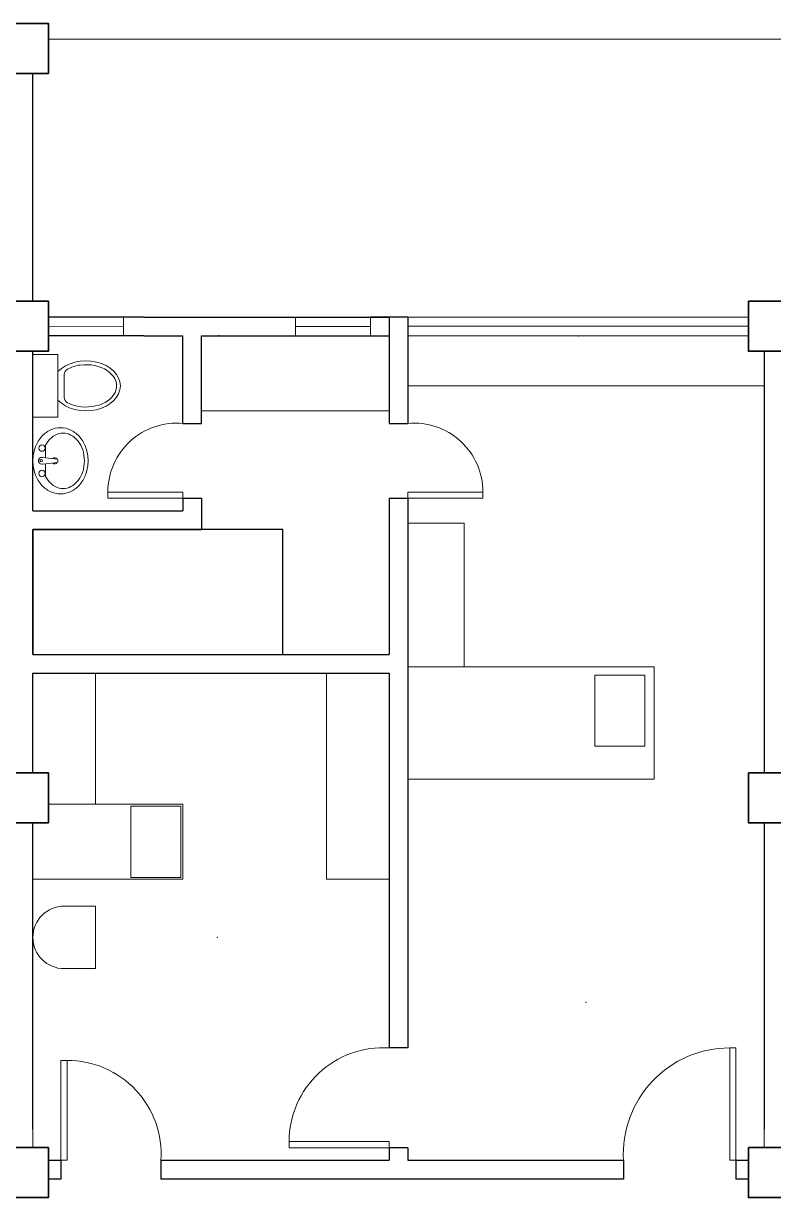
# Model space of a CAD drawing. Header units: millimetres. Extents: x 63005 to 126950, y 36019 to 74749.
# Drawn here: x 63207.76 to 63213.76, y 36262.86 to 36272.26 of the extents above; entities that cross this region are included whole.
import ezdxf

# ---------------------------------------------------------------- set-up
doc = ezdxf.new("R2010")
doc.units = ezdxf.units.MM
doc.header["$LTSCALE"] = 0.04

msp = doc.modelspace()

# ---------------------------------------------------------------- linework, layer by layer
at = {"color": 8, "lineweight": 9}
for p, q in [((63223.2804, 36272.1355), (63207.9554, 36272.1354)), ((63207.9554, 36269.9106), (63207.9554, 36269.9106)), ((63207.9554, 36269.9106), (63208.5554, 36269.9106)), ((63208.5554, 36269.9106), (63208.5554, 36269.7606)), ((63209.9304, 36269.7606), (63209.9304, 36269.9106)), ((63210.5304, 36269.9106), (63210.5304, 36269.7606)), ((63211.5929, 36269.9106), (63210.8304, 36269.9106)), ((63212.7929, 36269.9106), (63211.5929, 36269.9106)), ((63212.7929, 36269.9106), (63213.5554, 36269.9106)), ((63208.5554, 36269.8356), (63207.9554, 36269.8377)), ((63209.9304, 36269.8356), (63210.5304, 36269.8356)), ((63213.5554, 36269.8377), (63210.8304, 36269.8377)), ((63210.5304, 36269.7606), (63209.9304, 36269.7606)), ((63211.5929, 36269.7606), (63210.8304, 36269.7606)), ((63212.7929, 36269.7606), (63211.5929, 36269.7606)), ((63212.7929, 36269.7606), (63213.5554, 36269.7606)), ((63208.0304, 36269.6106), (63207.8304, 36269.6106)), ((63207.8304, 36269.6106), (63207.8304, 36269.1106)), ((63208.0304, 36269.1106), (63208.0304, 36269.6106)), ((63208.0804, 36269.27), (63208.0804, 36269.451)), ((63210.6804, 36269.1606), (63209.1804, 36269.1606)), ((63207.8304, 36269.1106), (63208.0304, 36269.1106)), ((63208.0283, 36268.7751), (63207.9065, 36268.7884)), ((63208.0283, 36268.7461), (63207.9065, 36268.7328)), ((63207.9554, 36266.0106), (63209.0304, 36266.0106)), ((63207.8304, 36263.4106), (63207.8304, 36263.2627)), ((63213.6804, 36263.2627), (63213.6804, 36263.4106)), ((63207.9554, 36263.1606), (63207.9554, 36263.1606)), ((63207.9554, 36263.0106), (63207.9554, 36263.0106))]:
    msp.add_line(p, q, dxfattribs=at)
at = {"color": 8, "lineweight": 25}
for p, q in [((63207.8304, 36270.0377), (63207.8304, 36271.8618)), ((63208.7179, 36269.9106), (63207.9554, 36269.9106)), ((63208.7179, 36269.9106), (63209.9179, 36269.9106)), ((63209.9179, 36269.9106), (63210.6804, 36269.9106)), ((63210.6804, 36269.9106), (63210.5304, 36269.9106)), ((63210.6804, 36269.9106), (63210.6804, 36269.0606)), ((63210.8304, 36269.9106), (63210.6804, 36269.9106)), ((63210.8304, 36269.9106), (63210.8304, 36269.0606)), ((63208.7179, 36269.7606), (63207.9554, 36269.7606)), ((63208.7179, 36269.7606), (63209.0304, 36269.7606)), ((63209.1804, 36269.7606), (63209.9179, 36269.7606)), ((63209.9179, 36269.7606), (63210.6804, 36269.7606)), ((63207.8304, 36268.3606), (63207.8304, 36269.6377)), ((63213.6804, 36269.6377), (63213.6804, 36266.2627)), ((63210.6804, 36269.0606), (63210.8304, 36269.0606)), ((63210.6804, 36268.4606), (63210.6804, 36267.2106)), ((63210.6804, 36268.4606), (63210.8304, 36268.4606)), ((63210.8304, 36268.4606), (63210.8304, 36264.0606)), ((63207.8304, 36267.2106), (63207.8304, 36268.2106)), ((63207.8304, 36267.2106), (63210.6804, 36267.2106)), ((63207.8304, 36266.2627), (63207.8304, 36267.0606)), ((63207.8304, 36267.0606), (63210.6804, 36267.0606)), ((63210.6804, 36267.0606), (63210.6804, 36264.0606)), ((63207.8304, 36263.4106), (63207.8304, 36265.8627)), ((63213.6804, 36265.8627), (63213.6804, 36263.4106)), ((63210.8304, 36264.0606), (63210.6804, 36264.0606)), ((63210.6804, 36263.2606), (63210.6804, 36263.1606)), ((63210.8304, 36263.2606), (63210.6804, 36263.2606)), ((63210.8304, 36263.2606), (63210.8304, 36263.1606)), ((63207.9554, 36263.1606), (63208.0554, 36263.1606)), ((63208.0554, 36263.1606), (63208.0554, 36263.0106)), ((63208.8554, 36263.1606), (63210.6804, 36263.1606)), ((63208.8554, 36263.1606), (63208.8554, 36263.0106)), ((63210.8304, 36263.1606), (63212.5554, 36263.1606)), ((63212.5554, 36263.1606), (63212.5554, 36263.0106)), ((63213.4554, 36263.1606), (63213.5554, 36263.1606)), ((63213.4554, 36263.1606), (63213.4554, 36263.0106)), ((63208.0554, 36263.0106), (63207.9554, 36263.0106)), ((63212.5554, 36263.0106), (63208.8554, 36263.0106)), ((63213.5554, 36263.0106), (63213.4554, 36263.0106))]:
    msp.add_line(p, q, dxfattribs=at)
at = {"color": 8, "lineweight": 25, "ltscale": 0.4}
for p, q in [((63209.0304, 36269.0606), (63209.0304, 36269.7606)), ((63209.1804, 36269.0606), (63209.1804, 36269.7606)), ((63209.0304, 36269.0606), (63209.1804, 36269.0606)), ((63209.0304, 36268.4606), (63209.1804, 36268.4606)), ((63209.0304, 36268.4606), (63209.0304, 36268.3606)), ((63209.1804, 36268.4606), (63209.1804, 36268.2106)), ((63207.8304, 36268.3606), (63209.0304, 36268.3606)), ((63207.8304, 36268.3606), (63209.0304, 36268.3606)), ((63207.8304, 36268.2106), (63209.1804, 36268.2106))]:
    msp.add_line(p, q, dxfattribs=at)
at = {"color": 8, "lineweight": 9, "ltscale": 0.4}
for p, q in [((63213.6804, 36269.3606), (63210.8304, 36269.3606)), ((63210.1804, 36267.0606), (63210.1804, 36265.4106)), ((63210.1804, 36265.4106), (63210.6804, 36265.4106))]:
    msp.add_line(p, q, dxfattribs=at)
at = {"color": 8, "lineweight": 35}
for points in [[(63207.5554, 36272.2618), (63207.9554, 36272.2618), (63207.9554, 36271.8618), (63207.5554, 36271.8618)], [(63207.5554, 36270.0377), (63207.9554, 36270.0377), (63207.9554, 36269.6377), (63207.5554, 36269.6377)], [(63213.5554, 36270.0377), (63213.9554, 36270.0377), (63213.9554, 36269.6377), (63213.5554, 36269.6377)], [(63207.5554, 36266.2627), (63207.9554, 36266.2627), (63207.9554, 36265.8627), (63207.5554, 36265.8627)], [(63213.5554, 36266.2627), (63213.9554, 36266.2627), (63213.9554, 36265.8627), (63213.5554, 36265.8627)], [(63207.5554, 36263.2627), (63207.9554, 36263.2627), (63207.9554, 36262.8627), (63207.5554, 36262.8627)], [(63213.5554, 36263.2627), (63213.9554, 36263.2627), (63213.9554, 36262.8627), (63213.5554, 36262.8627)]]:
    msp.add_lwpolyline(points, close=True, dxfattribs=at)
at = {"color": 8, "lineweight": 9}
for points in [[(63207.9554, 36269.9106), (63208.5554, 36269.9106), (63208.5554, 36269.7606), (63207.9554, 36269.7606)], [(63209.9304, 36269.9106), (63210.5304, 36269.9106), (63210.5304, 36269.7606), (63209.9304, 36269.7606)]]:
    msp.add_lwpolyline(points, close=True, dxfattribs=at)
msp.add_lwpolyline([(63208.0514, 36268.4956, 0.11576), (63208.1339, 36268.5149, 0.104047), (63208.2077, 36268.5732, 0.090875), (63208.2551, 36268.6571, 0.083344), (63208.2724, 36268.7606, 0.083344), (63208.2551, 36268.8641, 0.090875), (63208.2077, 36268.948, 0.104047), (63208.1339, 36269.0062, 0.11576), (63208.0514, 36269.0256, 0.11576), (63207.969, 36269.0062, 0.104047), (63207.8952, 36268.948, 0.090875), (63207.8478, 36268.8641, 0.083344), (63207.8304, 36268.7606, 0.083344), (63207.8478, 36268.6571, 0.090875), (63207.8952, 36268.5732, 0.104047), (63207.969, 36268.5149, 0.11576)], format="xyb", close=True, dxfattribs=at)
for points in [[(63208.0724, 36268.5381, 0.124838), (63208.135, 36268.554, 0.105788), (63208.1926, 36268.6033, 0.086697), (63208.2289, 36268.673, 0.076776), (63208.2424, 36268.7606, 0.076776), (63208.2289, 36268.8482, 0.086697), (63208.1926, 36268.9179, 0.105788), (63208.135, 36268.9672, 0.124838), (63208.0724, 36268.9831, 0.124838), (63208.0099, 36268.9672, 0.105788), (63207.9522, 36268.9179, 0.040067), (63207.9324, 36268.8872), (63207.9324, 36268.785, 0.040067)], [(63207.9324, 36268.7362), (63207.9324, 36268.634, 0.040067), (63207.9522, 36268.6033, 0.105788), (63208.0099, 36268.554, 0.124838), (63208.0724, 36268.5381, 0.124838)]]:
    msp.add_lwpolyline(points, format="xyb", dxfattribs=at)
at = {"color": 8, "lineweight": 13, "ltscale": 0.03}
for points in [[(63209.0304, 36268.4606), (63209.0304, 36268.5106), (63208.4304, 36268.5106), (63208.4304, 36268.4606)], [(63210.8304, 36268.4606), (63210.8304, 36268.5106), (63211.4304, 36268.5106), (63211.4304, 36268.4606)], [(63213.4554, 36263.1606), (63213.4054, 36263.1606), (63213.4054, 36264.0606), (63213.4554, 36264.0606)], [(63208.0554, 36263.1606), (63208.1054, 36263.1606), (63208.1054, 36263.9606), (63208.0554, 36263.9606)], [(63210.6804, 36263.2606), (63210.6804, 36263.3106), (63209.8804, 36263.3106), (63209.8804, 36263.2606)]]:
    msp.add_lwpolyline(points, close=True, dxfattribs=at)
at = {"color": 8, "lineweight": 25, "ltscale": 0.1}
msp.add_lwpolyline([(63209.8304, 36268.2106), (63207.8304, 36268.2106), (63207.8304, 36267.2106), (63209.8304, 36267.2106)], close=True, dxfattribs=at)
at = {"color": 8, "lineweight": 9, "ltscale": 0.3}
for points in [[(63210.8304, 36267.1106), (63210.8304, 36268.2606), (63211.2804, 36268.2606), (63211.2804, 36267.1106)], [(63212.8004, 36266.2106), (63210.8304, 36266.2106), (63210.8304, 36267.1106), (63212.8004, 36267.1106)], [(63212.3254, 36266.4756), (63212.7254, 36266.4756), (63212.7254, 36267.0456), (63212.3254, 36267.0456)], [(63209.0154, 36265.9956), (63208.6154, 36265.9956), (63208.6154, 36265.4256), (63209.0154, 36265.4256)]]:
    msp.add_lwpolyline(points, close=True, dxfattribs=at)
at = {"color": 8, "lineweight": 9}
for points in [[(63207.8304, 36266.2627), (63207.8304, 36267.0606), (63208.3304, 36267.0606), (63208.3304, 36266.0106), (63207.9554, 36266.0106)], [(63207.8304, 36265.8627), (63207.8304, 36265.4106), (63209.0304, 36265.4106), (63209.0304, 36266.0106), (63207.9554, 36266.0106)]]:
    msp.add_lwpolyline(points, dxfattribs=at)
at = {"color": 8, "lineweight": 9, "ltscale": 0.6}
msp.add_lwpolyline([(63208.0804, 36265.1951), (63208.3304, 36265.1951), (63208.3304, 36264.6951), (63208.0804, 36264.6951, -0.414214), (63207.8304, 36264.9451, -0.414214)], format="xyb", close=True, dxfattribs=at)
at = {"color": 8, "lineweight": 9}
for centre, radius in [((63207.9034, 36268.8622), 0.0255), ((63207.8969, 36268.7606), 0.0095), ((63207.9034, 36268.659), 0.0255)]:
    msp.add_circle(centre, radius, dxfattribs=at)
for centre, radius, start, end in [((63208.1304, 36269.451), 0.05, 118.00836, 180), ((63208.1304, 36269.27), 0.05, 180, 241.84994), ((63207.9034, 36268.7606), 0.028, 83.75449, 276.24551), ((63208.0054, 36268.7606), 0.025, 36.30681, 131.20218), ((63207.9346, 36268.7606), 0.0948, 351.20259, 8.79741), ((63208.0054, 36268.7606), 0.025, 228.79782, 323.69319), ((63208.0054, 36268.7606), 0.025, 341.37929, 18.62071)]:
    msp.add_arc(centre, radius, start, end, dxfattribs=at)
at = {"color": 8, "lineweight": 13, "ltscale": 0.03}
for centre, radius, start, end in [((63208.9825, 36268.5106), 0.5521, 85.02089, 180), ((63210.8784, 36268.5106), 0.5521, 0, 94.97911), ((63210.632, 36263.3106), 0.7516, 86.30478, 180), ((63213.4054, 36263.2092), 0.8514, 90, 183.27315), ((63208.1054, 36263.209), 0.7516, 356.30478, 90)]:
    msp.add_arc(centre, radius, start, end, dxfattribs=at)
at = {"color": 8, "lineweight": 9}
msp.add_ellipse((63208.2554, 36269.3606), major_axis=(-0.275, 0), ratio=0.727273, start_param=0.612555, end_param=5.670631, dxfattribs=at)
msp.add_open_spline([(63208.1068, 36269.2259), (63208.1233, 36269.2171), (63208.1413, 36269.2097), (63208.2325, 36269.1828), (63208.3197, 36269.1879), (63208.4513, 36269.2457), (63208.4926, 36269.2958), (63208.5061, 36269.3939), (63208.4802, 36269.4461), (63208.3689, 36269.5201), (63208.2852, 36269.538), (63208.1714, 36269.5223), (63208.1366, 36269.5109), (63208.107, 36269.4951)], degree=3, knots=[0.937253, 0.937253, 0.937253, 0.937253, 1.185372, 1.185372, 2.113864, 2.113864, 3.042356, 3.042356, 3.970847, 3.970847, 4.899339, 4.899339, 5.346062, 5.346062, 5.346062, 5.346062], dxfattribs=at)
at = {"color": 8, "lineweight": 25}
msp.add_point((63209.3179, 36269.7606), dxfattribs=at)
at = {"color": 8, "lineweight": 9}
msp.add_point((63212.1929, 36269.7606), dxfattribs=at)
at = {"color": 8, "lineweight": 9, "ltscale": 0.3}
for p in [(63209.3054, 36264.9451), (63212.2554, 36264.4241)]:
    msp.add_point(p, dxfattribs=at)

doc.saveas('drawing.dxf')
